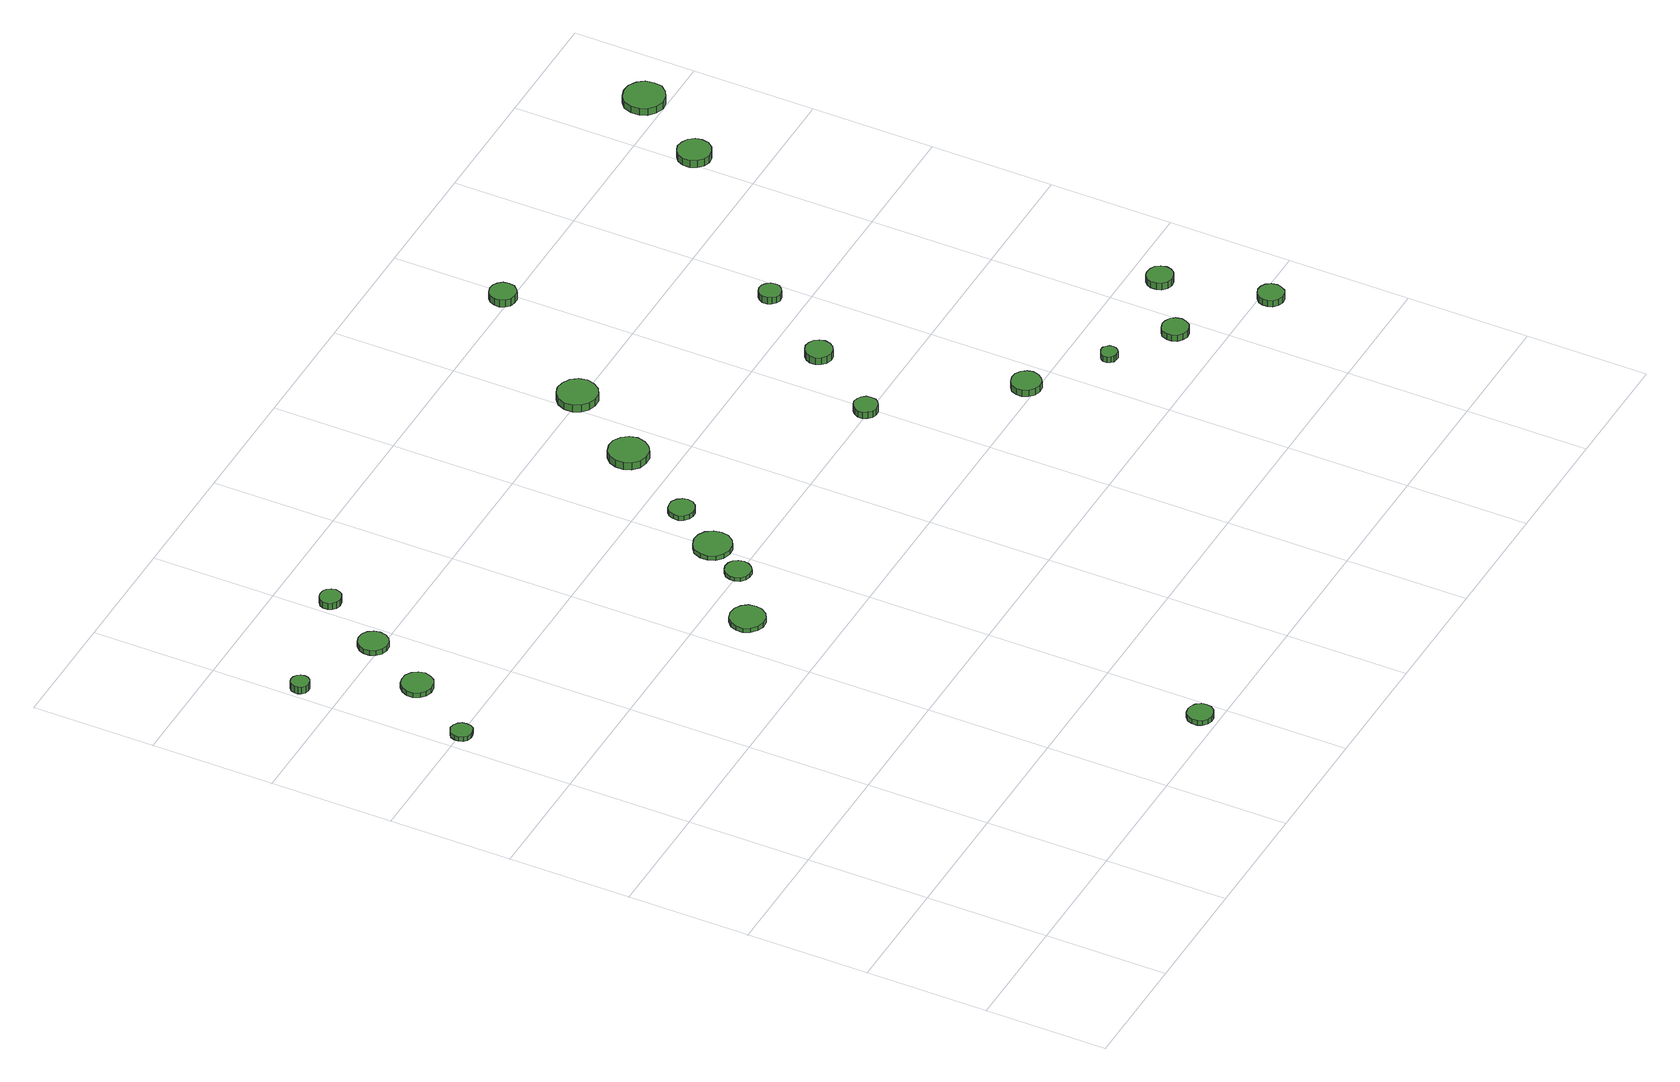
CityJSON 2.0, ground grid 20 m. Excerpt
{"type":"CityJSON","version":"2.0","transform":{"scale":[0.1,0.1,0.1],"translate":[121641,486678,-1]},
"CityObjects":{
"tree1":{"type":"SolitaryVegetationObject","attributes":{"function":"something"},"geometry":[{"type":"MultiSurface","lod":"1","boundaries":[[[0,1,2,3,4,5,6,7,8,9,10,11,12,13,14]],[[15,16,17,18,19,20,21,22,23,24,25,26,27,28,29]],[[0,29,28,1]],[[1,28,27,2]],[[2,27,26,3]],[[3,26,25,4]],[[4,25,24,5]],[[5,24,23,6]],[[6,23,22,7]],[[7,22,21,8]],[[8,21,20,9]],[[9,20,19,10]],[[10,19,18,11]],[[11,18,17,12]],[[12,17,16,13]],[[13,16,15,14]],[[14,15,29,0]]]}]},
"tree2":{"type":"SolitaryVegetationObject","attributes":{"function":"something"},"geometry":[{"type":"MultiSurface","lod":"1","boundaries":[[[30,31,32,33,34,35,36,37,38,39,40,41,42,43,44]],[[45,46,47,48,49,50,51,52,53,54,55,56,57,58,59]],[[30,59,58,31]],[[31,58,57,32]],[[32,57,56,33]],[[33,56,55,34]],[[34,55,54,35]],[[35,54,53,36]],[[36,53,52,37]],[[37,52,51,38]],[[38,51,50,39]],[[39,50,49,40]],[[40,49,48,41]],[[41,48,47,42]],[[42,47,46,43]],[[43,46,45,44]],[[44,45,59,30]]]}]},
"tree3":{"type":"SolitaryVegetationObject","attributes":{"function":"something"},"geometry":[{"type":"MultiSurface","lod":"1","boundaries":[[[60,61,62,63,64,65,66,67,68,69,70,71,72,73,74]],[[75,76,77,78,79,80,81,82,83,84,85,86,87,88,89]],[[60,89,88,61]],[[61,88,87,62]],[[62,87,86,63]],[[63,86,85,64]],[[64,85,84,65]],[[65,84,83,66]],[[66,83,82,67]],[[67,82,81,68]],[[68,81,80,69]],[[69,80,79,70]],[[70,79,78,71]],[[71,78,77,72]],[[72,77,76,73]],[[73,76,75,74]],[[74,75,89,60]]]}]},
"tree4":{"type":"SolitaryVegetationObject","attributes":{"function":"something"},"geometry":[{"type":"MultiSurface","lod":"1","boundaries":[[[90,91,92,93,94,95,96,97,98,99,100,101,102,103,104]],[[105,106,107,108,109,110,111,112,113,114,115,116,117,118,119]],[[90,119,118,91]],[[91,118,117,92]],[[92,117,116,93]],[[93,116,115,94]],[[94,115,114,95]],[[95,114,113,96]],[[96,113,112,97]],[[97,112,111,98]],[[98,111,110,99]],[[99,110,109,100]],[[100,109,108,101]],[[101,108,107,102]],[[102,107,106,103]],[[103,106,105,104]],[[104,105,119,90]]]}]},
"tree5":{"type":"SolitaryVegetationObject","attributes":{"function":"something"},"geometry":[{"type":"MultiSurface","lod":"1","boundaries":[[[120,121,122,123,124,125,126,127,128,129,130,131,132,133,134]],[[135,136,137,138,139,140,141,142,143,144,145,146,147,148,149]],[[120,149,148,121]],[[121,148,147,122]],[[122,147,146,123]],[[123,146,145,124]],[[124,145,144,125]],[[125,144,143,126]],[[126,143,142,127]],[[127,142,141,128]],[[128,141,140,129]],[[129,140,139,130]],[[130,139,138,131]],[[131,138,137,132]],[[132,137,136,133]],[[133,136,135,134]],[[134,135,149,120]]]}]},
"tree6":{"type":"SolitaryVegetationObject","attributes":{"function":"something"},"geometry":[{"type":"MultiSurface","lod":"1","boundaries":[[[150,151,152,153,154,155,156,157,158,159,160,161,162,163,164]],[[165,166,167,168,169,170,171,172,173,174,175,176,177,178,179]],[[150,179,178,151]],[[151,178,177,152]],[[152,177,176,153]],[[153,176,175,154]],[[154,175,174,155]],[[155,174,173,156]],[[156,173,172,157]],[[157,172,171,158]],[[158,171,170,159]],[[159,170,169,160]],[[160,169,168,161]],[[161,168,167,162]],[[162,167,166,163]],[[163,166,165,164]],[[164,165,179,150]]]}]},
"tree7":{"type":"SolitaryVegetationObject","attributes":{"function":"something"},"geometry":[{"type":"MultiSurface","lod":"1","boundaries":[[[180,181,182,183,184,185,186,187,188,189,190,191,192,193,194]],[[195,196,197,198,199,200,201,202,203,204,205,206,207,208,209]],[[180,209,208,181]],[[181,208,207,182]],[[182,207,206,183]],[[183,206,205,184]],[[184,205,204,185]],[[185,204,203,186]],[[186,203,202,187]],[[187,202,201,188]],[[188,201,200,189]],[[189,200,199,190]],[[190,199,198,191]],[[191,198,197,192]],[[192,197,196,193]],[[193,196,195,194]],[[194,195,209,180]]]}]},
"tree8":{"type":"SolitaryVegetationObject","attributes":{"function":"something"},"geometry":[{"type":"MultiSurface","lod":"1","boundaries":[[[210,211,212,213,214,215,216,217,218,219,220,221,222,223,224]],[[225,226,227,228,229,230,231,232,233,234,235,236,237,238,239]],[[210,239,238,211]],[[211,238,237,212]],[[212,237,236,213]],[[213,236,235,214]],[[214,235,234,215]],[[215,234,233,216]],[[216,233,232,217]],[[217,232,231,218]],[[218,231,230,219]],[[219,230,229,220]],[[220,229,228,221]],[[221,228,227,222]],[[222,227,226,223]],[[223,226,225,224]],[[224,225,239,210]]]}]},
"tree9":{"type":"SolitaryVegetationObject","attributes":{"function":"something"},"geometry":[{"type":"MultiSurface","lod":"1","boundaries":[[[240,241,242,243,244,245,246,247,248,249,250,251,252,253,254]],[[255,256,257,258,259,260,261,262,263,264,265,266,267,268,269]],[[240,269,268,241]],[[241,268,267,242]],[[242,267,266,243]],[[243,266,265,244]],[[244,265,264,245]],[[245,264,263,246]],[[246,263,262,247]],[[247,262,261,248]],[[248,261,260,249]],[[249,260,259,250]],[[250,259,258,251]],[[251,258,257,252]],[[252,257,256,253]],[[253,256,255,254]],[[254,255,269,240]]]}]},
"tree10":{"type":"SolitaryVegetationObject","attributes":{"function":"something"},"geometry":[{"type":"MultiSurface","lod":"1","boundaries":[[[270,271,272,273,274,275,276,277,278,279,280,281,282,283,284]],[[285,286,287,288,289,290,291,292,293,294,295,296,297,298,299]],[[270,299,298,271]],[[271,298,297,272]],[[272,297,296,273]],[[273,296,295,274]],[[274,295,294,275]],[[275,294,293,276]],[[276,293,292,277]],[[277,292,291,278]],[[278,291,290,279]],[[279,290,289,280]],[[280,289,288,281]],[[281,288,287,282]],[[282,287,286,283]],[[283,286,285,284]],[[284,285,299,270]]]}]},
"tree11":{"type":"SolitaryVegetationObject","attributes":{"function":"something"},"geometry":[{"type":"MultiSurface","lod":"1","boundaries":[[[300,301,302,303,304,305,306,307,308,309,310,311,312,313,314]],[[315,316,317,318,319,320,321,322,323,324,325,326,327,328,329]],[[300,329,328,301]],[[301,328,327,302]],[[302,327,326,303]],[[303,326,325,304]],[[304,325,324,305]],[[305,324,323,306]],[[306,323,322,307]],[[307,322,321,308]],[[308,321,320,309]],[[309,320,319,310]],[[310,319,318,311]],[[311,318,317,312]],[[312,317,316,313]],[[313,316,315,314]],[[314,315,329,300]]]}]},
"tree12":{"type":"SolitaryVegetationObject","attributes":{"function":"something"},"geometry":[{"type":"MultiSurface","lod":"1","boundaries":[[[330,331,332,333,334,335,336,337,338,339,340,341,342,343,344]],[[345,346,347,348,349,350,351,352,353,354,355,356,357,358,359]],[[330,359,358,331]],[[331,358,357,332]],[[332,357,356,333]],[[333,356,355,334]],[[334,355,354,335]],[[335,354,353,336]],[[336,353,352,337]],[[337,352,351,338]],[[338,351,350,339]],[[339,350,349,340]],[[340,349,348,341]],[[341,348,347,342]],[[342,347,346,343]],[[343,346,345,344]],[[344,345,359,330]]]}]},
"tree13":{"type":"SolitaryVegetationObject","attributes":{"function":"something"},"geometry":[{"type":"MultiSurface","lod":"1","boundaries":[[[360,361,362,363,364,365,366,367,368,369,370,371,372,373,374]],[[375,376,377,378,379,380,381,382,383,384,385,386,387,388,389]],[[360,389,388,361]],[[361,388,387,362]],[[362,387,386,363]],[[363,386,385,364]],[[364,385,384,365]],[[365,384,383,366]],[[366,383,382,367]],[[367,382,381,368]],[[368,381,380,369]],[[369,380,379,370]],[[370,379,378,371]],[[371,378,377,372]],[[372,377,376,373]],[[373,376,375,374]],[[374,375,389,360]]]}]},
"tree14":{"type":"SolitaryVegetationObject","attributes":{"function":"something"},"geometry":[{"type":"MultiSurface","lod":"1","boundaries":[[[390,391,392,393,394,395,396,397,398,399,400,401,402,403,404]],[[405,406,407,408,409,410,411,412,413,414,415,416,417,418,419]],[[390,419,418,391]],[[391,418,417,392]],[[392,417,416,393]],[[393,416,415,394]],[[394,415,414,395]],[[395,414,413,396]],[[396,413,412,397]],[[397,412,411,398]],[[398,411,410,399]],[[399,410,409,400]],[[400,409,408,401]],[[401,408,407,402]],[[402,407,406,403]],[[403,406,405,404]],[[404,405,419,390]]]}]},
"tree15":{"type":"SolitaryVegetationObject","attributes":{"function":"something"},"geometry":[{"type":"MultiSurface","lod":"1","boundaries":[[[420,421,422,423,424,425,426,427,428,429,430,431,432,433,434]],[[435,436,437,438,439,440,441,442,443,444,445,446,447,448,449]],[[420,449,448,421]],[[421,448,447,422]],[[422,447,446,423]],[[423,446,445,424]],[[424,445,444,425]],[[425,444,443,426]],[[426,443,442,427]],[[427,442,441,428]],[[428,441,440,429]],[[429,440,439,430]],[[430,439,438,431]],[[431,438,437,432]],[[432,437,436,433]],[[433,436,435,434]],[[434,435,449,420]]]}]},
"tree16":{"type":"SolitaryVegetationObject","attributes":{"function":"something"},"geometry":[{"type":"MultiSurface","lod":"1","boundaries":[[[450,451,452,453,454,455,456,457,458,459,460,461,462,463,464]],[[465,466,467,468,469,470,471,472,473,474,475,476,477,478,479]],[[450,479,478,451]],[[451,478,477,452]],[[452,477,476,453]],[[453,476,475,454]],[[454,475,474,455]],[[455,474,473,456]],[[456,473,472,457]],[[457,472,471,458]],[[458,471,470,459]],[[459,470,469,460]],[[460,469,468,461]],[[461,468,467,462]],[[462,467,466,463]],[[463,466,465,464]],[[464,465,479,450]]]}]},
"tree17":{"type":"SolitaryVegetationObject","attributes":{"function":"something"},"geometry":[{"type":"MultiSurface","lod":"1","boundaries":[[[480,481,482,483,484,485,486,487,488,489,490,491,492,493,494]],[[495,496,497,498,499,500,501,502,503,504,505,506,507,508,509]],[[480,509,508,481]],[[481,508,507,482]],[[482,507,506,483]],[[483,506,505,484]],[[484,505,504,485]],[[485,504,503,486]],[[486,503,502,487]],[[487,502,501,488]],[[488,501,500,489]],[[489,500,499,490]],[[490,499,498,491]],[[491,498,497,492]],[[492,497,496,493]],[[493,496,495,494]],[[494,495,509,480]]]}]},
"tree18":{"type":"SolitaryVegetationObject","attributes":{"function":"something"},"geometry":[{"type":"MultiSurface","lod":"1","boundaries":[[[510,511,512,513,514,515,516,517,518,519,520,521,522,523,524]],[[525,526,527,528,529,530,531,532,533,534,535,536,537,538,539]],[[510,539,538,511]],[[511,538,537,512]],[[512,537,536,513]],[[513,536,535,514]],[[514,535,534,515]],[[515,534,533,516]],[[516,533,532,517]],[[517,532,531,518]],[[518,531,530,519]],[[519,530,529,520]],[[520,529,528,521]],[[521,528,527,522]],[[522,527,526,523]],[[523,526,525,524]],[[524,525,539,510]]]}]},
"tree19":{"type":"SolitaryVegetationObject","attributes":{"function":"something"},"geometry":[{"type":"MultiSurface","lod":"1","boundaries":[[[540,541,542,543,544,545,546,547,548,549,550,551,552,553,554]],[[555,556,557,558,559,560,561,562,563,564,565,566,567,568,569]],[[540,569,568,541]],[[541,568,567,542]],[[542,567,566,543]],[[543,566,565,544]],[[544,565,564,545]],[[545,564,563,546]],[[546,563,562,547]],[[547,562,561,548]],[[548,561,560,549]],[[549,560,559,550]],[[550,559,558,551]],[[551,558,557,552]],[[552,557,556,553]],[[553,556,555,554]],[[554,555,569,540]]]}]},
"tree20":{"type":"SolitaryVegetationObject","attributes":{"function":"something"},"geometry":[{"type":"MultiSurface","lod":"1","boundaries":[[[570,571,572,573,574,575,576,577,578,579,580,581,582,583,584]],[[585,586,587,588,589,590,591,592,593,594,595,596,597,598,599]],[[570,599,598,571]],[[571,598,597,572]],[[572,597,596,573]],[[573,596,595,574]],[[574,595,594,575]],[[575,594,593,576]],[[576,593,592,577]],[[577,592,591,578]],[[578,591,590,579]],[[579,590,589,580]],[[580,589,588,581]],[[581,588,587,582]],[[582,587,586,583]],[[583,586,585,584]],[[584,585,599,570]]]}]},
"tree21":{"type":"SolitaryVegetationObject","attributes":{"function":"something"},"geometry":[{"type":"MultiSurface","lod":"1","boundaries":[[[600,601,602,603,604,605,606,607,608,609,610,611,612,613,614]],[[615,616,617,618,619,620,621,622,623,624,625,626,627,628,629]],[[600,629,628,601]],[[601,628,627,602]],[[602,627,626,603]],[[603,626,625,604]],[[604,625,624,605]],[[605,624,623,606]],[[606,623,622,607]],[[607,622,621,608]],[[608,621,620,609]],[[609,620,619,610]],[[610,619,618,611]],[[611,618,617,612]],[[612,617,616,613]],[[613,616,615,614]],[[614,615,629,600]]]}]},
"tree22":{"type":"SolitaryVegetationObject","attributes":{"function":"something"},"geometry":[{"type":"MultiSurface","lod":"1","boundaries":[[[630,631,632,633,634,635,636,637,638,639,640,641,642,643,644]],[[645,646,647,648,649,650,651,652,653,654,655,656,657,658,659]],[[630,659,658,631]],[[631,658,657,632]],[[632,657,656,633]],[[633,656,655,634]],[[634,655,654,635]],[[635,654,653,636]],[[636,653,652,637]],[[637,652,651,638]],[[638,651,650,639]],[[639,650,649,640]],[[640,649,648,641]],[[641,648,647,642]],[[642,647,646,643]],[[643,646,645,644]],[[644,645,659,630]]]}]},
"tree23":{"type":"SolitaryVegetationObject","attributes":{"function":"something"},"geometry":[{"type":"MultiSurface","lod":"1","boundaries":[[[660,661,662,663,664,665,666,667,668,669,670,671,672,673,674]],[[675,676,677,678,679,680,681,682,683,684,685,686,687,688,689]],[[660,689,688,661]],[[661,688,687,662]],[[662,687,686,663]],[[663,686,685,664]],[[664,685,684,665]],[[665,684,683,666]],[[666,683,682,667]],[[667,682,681,668]],[[668,681,680,669]],[[669,680,679,670]],[[670,679,678,671]],[[671,678,677,672]],[[672,677,676,673]],[[673,676,675,674]],[[674,675,689,660]]]}]}
},
"vertices":[
[51,999,15],[50,1006,15],[46,1012,15],[39,1016,15],[32,1017,15],[25,1014,15],[20,1010,15],[17,1003,15],[17,996,15],[20,989,15],[25,984,15],[32,982,15],[39,983,15],[46,986,15],[50,992,15],[50,992,7],[46,986,7],[39,983,7],[32,982,7],[25,984,7],[20,989,7],[17,996,7],[17,1003,7],[20,1010,7],[25,1014,7],[32,1017,7],[39,1016,7],[46,1012,7],[50,1006,7],[51,999,7],
[38,1265,20],[37,1271,20],[33,1276,20],[28,1279,20],[22,1280,20],[16,1278,20],[11,1274,20],[9,1268,20],[9,1262,20],[11,1257,20],[16,1252,20],[22,1251,20],[28,1251,20],[33,1254,20],[37,1259,20],[37,1259,7],[33,1254,7],[28,1251,7],[22,1251,7],[16,1252,7],[11,1257,7],[9,1262,7],[9,1268,7],[11,1274,7],[16,1278,7],[22,1280,7],[28,1279,7],[33,1276,7],[37,1271,7],[38,1265,7],
[130,1109,16],[127,1119,16],[121,1128,16],[112,1133,16],[101,1134,16],[91,1131,16],[84,1124,16],[79,1114,16],[79,1104,16],[84,1094,16],[91,1087,16],[101,1084,16],[112,1085,16],[121,1090,16],[127,1099,16],[127,1099,7],[121,1090,7],[112,1085,7],[101,1084,7],[91,1087,7],[84,1094,7],[79,1104,7],[79,1114,7],[84,1124,7],[91,1131,7],[101,1134,7],[112,1133,7],[121,1128,7],[127,1119,7],[130,1109,7],
[185,1212,17],[183,1222,17],[177,1230,17],[169,1235,17],[159,1236,17],[150,1233,17],[142,1226,17],[138,1217,17],[138,1207,17],[142,1198,17],[150,1191,17],[159,1188,17],[169,1189,17],[177,1194,17],[183,1202,17],[183,1202,8],[177,1194,8],[169,1189,8],[159,1188,8],[150,1191,8],[142,1198,8],[138,1207,8],[138,1217,8],[142,1226,8],[150,1233,8],[159,1236,8],[169,1235,8],[177,1230,8],[183,1222,8],[185,1212,8],
[590,29,17],[588,37,17],[583,44,17],[575,48,17],[567,49,17],[559,47,17],[552,41,17],[549,33,17],[549,24,17],[552,17,17],[559,11,17],[567,8,17],[575,9,17],[583,13,17],[588,20,17],[588,20,8],[583,13,8],[575,9,8],[567,8,8],[559,11,8],[552,17,8],[549,24,8],[549,33,8],[552,41,8],[559,47,8],[567,49,8],[575,48,8],[583,44,8],[588,37,8],[590,29,8],
[239,1314,23],[237,1321,23],[233,1327,23],[227,1330,23],[220,1331,23],[213,1329,23],[207,1324,23],[204,1318,23],[204,1310,23],[207,1304,23],[213,1299,23],[220,1297,23],[227,1298,23],[233,1301,23],[237,1307,23],[237,1307,11],[233,1301,11],[227,1298,11],[220,1297,11],[213,1299,11],[207,1304,11],[204,1310,11],[204,1318,11],[207,1324,11],[213,1329,11],[220,1331,11],[227,1330,11],[233,1327,11],[237,1321,11],[239,1314,11],
[494,737,17],[492,749,17],[485,758,17],[475,764,17],[463,765,17],[452,762,17],[443,754,17],[438,743,17],[438,731,17],[443,721,17],[452,713,17],[463,709,17],[475,710,17],[485,716,17],[492,726,17],[492,726,9],[485,716,9],[475,710,9],[463,709,9],[452,713,9],[443,721,9],[438,731,9],[438,743,9],[443,754,9],[452,762,9],[463,765,9],[475,764,9],[485,758,9],[492,749,9],[494,737,9],
[584,802,15],[582,811,15],[577,818,15],[570,822,15],[561,823,15],[553,820,15],[546,814,15],[543,806,15],[543,798,15],[546,790,15],[553,784,15],[561,781,15],[570,782,15],[577,787,15],[582,794,15],[582,794,8],[577,787,8],[570,782,8],[561,781,8],[553,784,8],[546,790,8],[543,798,8],[543,806,8],[546,814,8],[553,820,8],[561,823,8],[570,822,8],[577,818,8],[582,811,8],[584,802,8],
[629,863,16],[627,875,16],[619,886,16],[608,892,16],[596,893,16],[584,889,16],[574,881,16],[569,869,16],[569,857,16],[574,845,16],[584,837,16],[596,833,16],[608,834,16],[619,840,16],[627,851,16],[627,851,8],[619,840,8],[608,834,8],[596,833,8],[584,837,8],[574,845,8],[569,857,8],[569,869,8],[574,881,8],[584,889,8],[596,893,8],[608,892,8],[619,886,8],[627,875,8],[629,863,8],
[675,943,17],[673,951,17],[668,958,17],[660,963,17],[652,963,17],[644,961,17],[637,955,17],[634,947,17],[634,938,17],[637,931,17],[644,925,17],[652,922,17],[660,923,17],[668,927,17],[673,934,17],[673,934,8],[668,927,8],[660,923,8],[652,922,8],[644,925,8],[637,931,8],[634,938,8],[634,947,8],[637,955,8],[644,961,8],[652,963,8],[660,963,8],[668,958,8],[673,951,8],[675,943,8],
[768,1074,21],[765,1087,21],[757,1097,21],[746,1104,21],[733,1105,21],[720,1101,21],[710,1092,21],[705,1080,21],[705,1067,21],[710,1055,21],[720,1046,21],[733,1042,21],[746,1043,21],[757,1050,21],[765,1061,21],[765,1061,8],[757,1050,8],[746,1043,8],[733,1042,8],[720,1046,8],[710,1055,8],[705,1067,8],[705,1080,8],[710,1092,8],[720,1101,8],[733,1105,8],[746,1104,8],[757,1097,8],[765,1087,8],[768,1074,8],
[849,1200,28],[846,1213,28],[838,1224,28],[826,1230,28],[813,1232,28],[801,1228,28],[791,1219,28],[785,1206,28],[785,1193,28],[791,1181,28],[801,1172,28],[813,1168,28],[826,1169,28],[838,1176,28],[846,1187,28],[846,1187,15],[838,1176,15],[826,1169,15],[813,1168,15],[801,1172,15],[791,1181,15],[785,1193,15],[785,1206,15],[791,1219,15],[801,1228,15],[813,1232,15],[826,1230,15],[838,1224,15],[846,1213,15],[849,1200,15],
[1014,806,19],[1013,814,19],[1008,820,19],[1001,824,19],[993,825,19],[985,822,19],[980,817,19],[976,810,19],[976,802,19],[980,795,19],[985,789,19],[993,787,19],[1001,788,19],[1008,792,19],[1013,798,19],[1013,798,7],[1008,792,7],[1001,788,7],[993,787,7],[985,789,7],[980,795,7],[976,802,7],[976,810,7],[980,817,7],[985,822,7],[993,825,7],[1001,824,7],[1008,820,7],[1013,814,7],[1014,806,7],
[1178,617,19],[1176,626,19],[1170,634,19],[1162,639,19],[1152,640,19],[1143,637,19],[1135,631,19],[1131,622,19],[1131,612,19],[1135,603,19],[1143,596,19],[1152,593,19],[1162,594,19],[1170,599,19],[1176,607,19],[1176,607,7],[1170,599,7],[1162,594,7],[1152,593,7],[1143,596,7],[1135,603,7],[1131,612,7],[1131,622,7],[1135,631,7],[1143,637,7],[1152,640,7],[1162,639,7],[1170,634,7],[1176,626,7],[1178,617,7],
[1102,928,20],[1100,937,20],[1095,944,20],[1087,948,20],[1078,949,20],[1069,946,20],[1063,940,20],[1059,932,20],[1059,923,20],[1063,915,20],[1069,909,20],[1078,906,20],[1087,907,20],[1095,912,20],[1100,919,20],[1100,919,7],[1095,912,7],[1087,907,7],[1078,906,7],[1069,909,7],[1063,915,7],[1059,923,7],[1059,932,7],[1063,940,7],[1069,946,7],[1078,949,7],[1087,948,7],[1095,944,7],[1100,937,7],[1102,928,7],
[999,1407,30],[998,1416,30],[992,1423,30],[985,1427,30],[976,1428,30],[967,1425,30],[961,1419,30],[957,1411,30],[957,1402,30],[961,1394,30],[967,1388,30],[976,1386,30],[985,1386,30],[992,1391,30],[998,1398,30],[998,1398,17],[992,1391,17],[985,1386,17],[976,1386,17],[967,1388,17],[961,1394,17],[957,1402,17],[957,1411,17],[961,1419,17],[967,1425,17],[976,1428,17],[985,1427,17],[992,1423,17],[998,1416,17],[999,1407,17],
[1286,537,19],[1285,542,19],[1281,547,19],[1277,550,19],[1271,550,19],[1266,548,19],[1262,545,19],[1259,540,19],[1259,534,19],[1262,529,19],[1266,525,19],[1271,524,19],[1277,524,19],[1281,527,19],[1285,532,19],[1285,532,8],[1281,527,8],[1277,524,8],[1271,524,8],[1266,525,8],[1262,529,8],[1259,534,8],[1259,540,8],[1262,545,8],[1266,548,8],[1271,550,8],[1277,550,8],[1281,547,8],[1285,542,8],[1286,537,8],
[1186,1054,23],[1185,1061,23],[1180,1067,23],[1174,1071,23],[1166,1072,23],[1159,1069,23],[1154,1064,23],[1151,1058,23],[1151,1050,23],[1154,1044,23],[1159,1039,23],[1166,1036,23],[1174,1037,23],[1180,1041,23],[1185,1047,23],[1185,1047,11],[1180,1041,11],[1174,1037,11],[1166,1036,11],[1159,1039,11],[1154,1044,11],[1151,1050,11],[1151,1058,11],[1154,1064,11],[1159,1069,11],[1166,1072,11],[1174,1071,11],[1180,1067,11],[1185,1061,11],[1186,1054,11],
[1391,475,19],[1389,484,19],[1384,491,19],[1376,495,19],[1367,496,19],[1359,493,19],[1352,488,19],[1349,479,19],[1349,471,19],[1352,463,19],[1359,457,19],[1367,454,19],[1376,455,19],[1384,459,19],[1389,467,19],[1389,467,8],[1384,459,8],[1376,455,8],[1367,454,8],[1359,457,8],[1352,463,8],[1349,471,8],[1349,479,8],[1352,488,8],[1359,493,8],[1367,496,8],[1376,495,8],[1384,491,8],[1389,484,8],[1391,475,8],
[1528,384,19],[1526,393,19],[1521,400,19],[1514,404,19],[1505,405,19],[1497,402,19],[1490,396,19],[1487,388,19],[1487,380,19],[1490,372,19],[1497,366,19],[1505,363,19],[1514,364,19],[1521,368,19],[1526,376,19],[1526,376,8],[1521,368,8],[1514,364,8],[1505,363,8],[1497,366,8],[1490,372,8],[1487,380,8],[1487,388,8],[1490,396,8],[1497,402,8],[1505,405,8],[1514,404,8],[1521,400,8],[1526,393,8],[1528,384,8],
[1489,550,21],[1487,559,21],[1482,566,21],[1474,570,21],[1465,571,21],[1457,569,21],[1450,563,21],[1447,555,21],[1447,546,21],[1450,538,21],[1457,532,21],[1465,529,21],[1474,530,21],[1482,534,21],[1487,541,21],[1487,541,9],[1482,534,9],[1474,530,9],[1465,529,9],[1457,532,9],[1450,538,9],[1447,546,9],[1447,555,9],[1450,563,9],[1457,569,9],[1465,571,9],[1474,570,9],[1482,566,9],[1487,559,9],[1489,550,9],
[1442,1306,24],[1440,1317,24],[1433,1326,24],[1423,1331,24],[1412,1333,24],[1402,1329,24],[1394,1322,24],[1389,1312,24],[1389,1300,24],[1394,1290,24],[1402,1283,24],[1412,1279,24],[1423,1281,24],[1433,1286,24],[1440,1295,24],[1440,1295,11],[1433,1286,11],[1423,1281,11],[1412,1279,11],[1402,1283,11],[1394,1290,11],[1389,1300,11],[1389,1312,11],[1394,1322,11],[1402,1329,11],[1412,1333,11],[1423,1331,11],[1433,1326,11],[1440,1317,11],[1442,1306,11],
[1534,1433,21],[1532,1447,21],[1523,1458,21],[1511,1465,21],[1498,1466,21],[1485,1462,21],[1474,1453,21],[1469,1440,21],[1469,1426,21],[1474,1414,21],[1485,1405,21],[1498,1400,21],[1511,1402,21],[1523,1409,21],[1532,1420,21],[1532,1420,8],[1523,1409,8],[1511,1402,8],[1498,1400,8],[1485,1405,8],[1474,1414,8],[1469,1426,8],[1469,1440,8],[1474,1453,8],[1485,1462,8],[1498,1466,8],[1511,1465,8],[1523,1458,8],[1532,1447,8],[1534,1433,8]
]}
